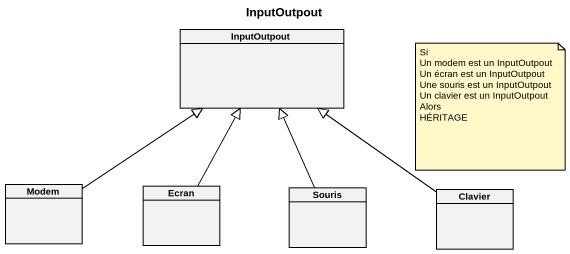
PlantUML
@startuml
title InputOutpout
hide circle
hide empty members
class InputOutpout
class Modem
class Ecran
class Souris
class Clavier
Modem -up-|> InputOutpout
Ecran -up-|> InputOutpout
Souris -up-|> InputOutpout
Clavier -up-|> InputOutpout
note as N1
  Si
  Un modem est un InputOutpout
  Un écran est un InputOutpout
  Une souris est un InputOutpout
  Un clavier est un InputOutpout
  Alors
  HÉRITAGE
end note
@enduml
